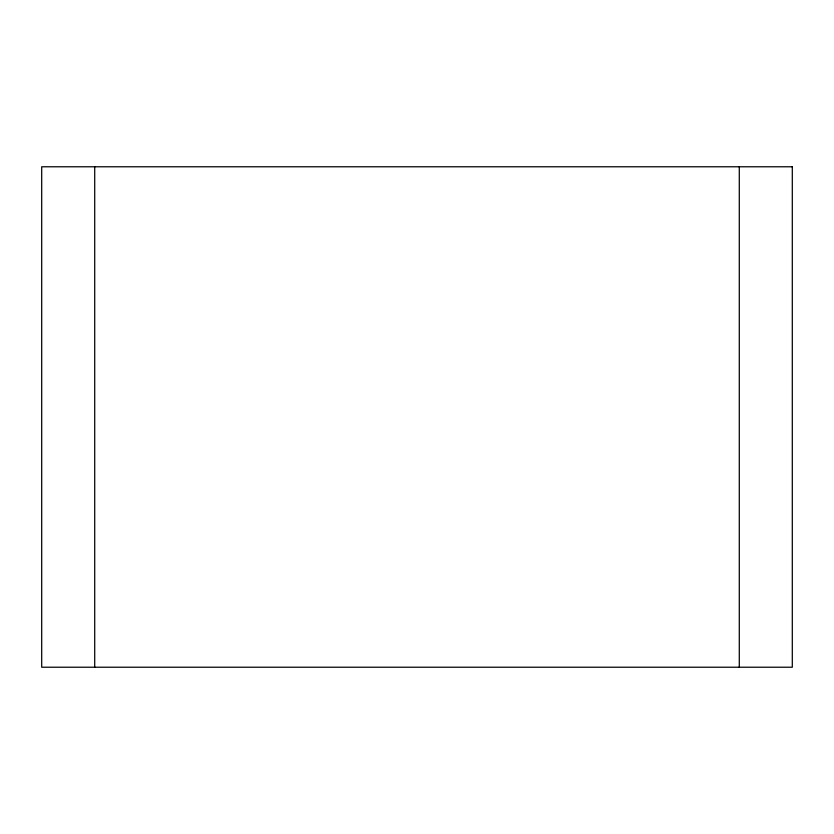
<?xml version="1.0" encoding="UTF-8"?>
<svg xmlns="http://www.w3.org/2000/svg" width="834" height="834" viewBox="0 0 834 834"><rect width="100%" height="100%" fill="white"/><g stroke="black" fill="none" stroke-linecap="round" stroke-linejoin="round"><path stroke-width="1.25" d="M739.289 166.779L739.289 667.221M94.711 166.779L94.711 667.221M792.3 166.779L41.7 166.779L41.7 667.221L792.3 667.221L792.3 166.779"/></g></svg>
